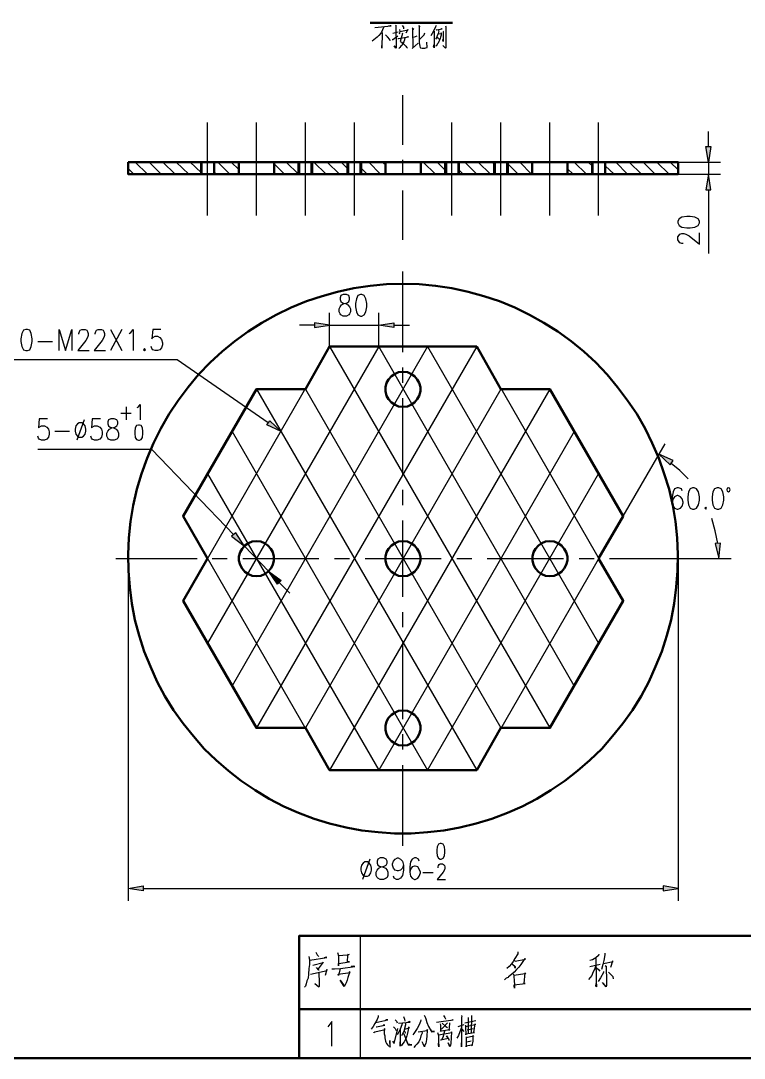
# Model space of a CAD drawing. Header units: millimetres. Extents: x -830 to 4759, y -3917 to 4295.
# Drawn here: x 704 to 1888, y -3912 to -2215 of the extents above; entities that cross this region are included whole.
import ezdxf

# ---------------------------------------------------------------- set-up
doc = ezdxf.new("R2010")
doc.units = ezdxf.units.MM
doc.layers.add('1', color=7, linetype='Continuous')

msp = doc.modelspace()

# ---------------------------------------------------------------- hatches: boundary and pattern name
h = msp.add_hatch(color=0)
h.dxf.hatch_style = 2
h.paths.add_polyline_path([(1824.6, -2421.3), (1833.1, -2421.3), (1829.2, -2446.7)])
h = msp.add_hatch(color=0)
h.dxf.hatch_style = 2
h.paths.add_polyline_path([(1180.9, -2467.6), (1180.2, -2466.9), (1180.2, -2465.6), (1180.9, -2465), (1182.2, -2465.6), (1182.2, -2466.9)])
h = msp.add_hatch(color=0)
h.dxf.hatch_style = 2
h.paths.add_polyline_path([(1824.6, -2491.7), (1833.1, -2491.7), (1829.2, -2466.3)])
h = msp.add_hatch(color=0)
h.dxf.hatch_style = 2
h.paths.add_polyline_path([(1184.8, -2709.3), (1184.8, -2717.1), (1209.5, -2713.2)])
h = msp.add_hatch(color=0)
h.dxf.hatch_style = 2
h.paths.add_polyline_path([(1314.4, -2709.3), (1314.4, -2717.1), (1289.7, -2713.2)])
h = msp.add_hatch(color=0)
h.dxf.hatch_style = 2
h.paths.add_polyline_path([(1111.8, -2869.6), (1130, -2887.2), (1106.6, -2876.1)])
h = msp.add_hatch(color=0)
h.dxf.hatch_style = 2
h.paths.add_polyline_path([(1766.7, -2941.9), (1771.2, -2934.8), (1747.8, -2924.4)])
h = msp.add_hatch(color=0)
h.dxf.hatch_style = 2
h.paths.add_polyline_path([(1055.8, -3052.7), (1049.2, -3058.6), (1069.4, -3074.2)])
h = msp.add_hatch(color=0)
h.dxf.hatch_style = 2
h.paths.add_polyline_path([(1848.8, -3069.7), (1840.3, -3070.3), (1846.2, -3095.1)])
h = msp.add_hatch(color=0)
h.dxf.hatch_style = 2
h.paths.add_polyline_path([(1130, -3130.9), (1124.2, -3136.8), (1109.8, -3115.9)])
h = msp.add_hatch(color=0)
h.dxf.hatch_style = 2
h.paths.add_polyline_path([(904.6, -3630), (904.6, -3638.5), (879.8, -3634.6)])
h = msp.add_hatch(color=0)
h.dxf.hatch_style = 2
h.paths.add_polyline_path([(1754.9, -3630), (1754.9, -3638.5), (1779.7, -3634.6)])

# ---------------------------------------------------------------- linework, layer by layer
at = {"layer": '1', "color": 0, "lineweight": 50}
for points in [[(-830, -3912.2), (-830, 4295.4), (4758.8, 4295.4), (4758.8, -3912.2), (-830, -3912.2)], [(1276, -2218.7), (1410.2, -2218.7)], [(879.8, -2446.7), (1779.7, -2446.7), (1779.7, -2466.3), (879.8, -2466.3), (879.8, -2446.7)], [(999.1, -2446.7), (999.1, -2466.3)], [(1020.6, -2446.7), (1020.6, -2466.3)], [(1061, -2466.3), (1061, -2446.7)], [(1119, -2466.3), (1119, -2446.7)], [(1158.7, -2446.7), (1158.7, -2466.3)], [(1180.9, -2446.7), (1180.9, -2466.3)], [(1238.9, -2446.7), (1238.9, -2466.3)], [(1261, -2446.7), (1261, -2466.3)], [(1300.8, -2466.3), (1300.8, -2446.7)], [(1358.8, -2466.3), (1358.8, -2446.7)], [(1398.5, -2446.7), (1398.5, -2466.3)], [(1420.7, -2446.7), (1420.7, -2466.3)], [(1478.6, -2446.7), (1478.6, -2466.3)], [(1500.8, -2446.7), (1500.8, -2466.3)], [(1540.6, -2466.3), (1540.6, -2446.7)], [(1598.5, -2466.3), (1598.5, -2446.7)], [(1638.9, -2446.7), (1638.9, -2466.3)], [(1660.4, -2446.7), (1660.4, -2466.3)], [(1329.4, -2645.5), (1302.7, -2646.1), (1276, -2648.7), (1249.3, -2652.6), (1222.6, -2658.5), (1197.2, -2665.7), (1171.7, -2674.1), (1146.3, -2684.6), (1122.2, -2696.3), (1098.8, -2709.3), (1076, -2723.7), (1054.5, -2739.3), (1033.6, -2756.2), (1014.1, -2774.5), (995.2, -2794), (978.2, -2814.9), (961.9, -2836.4), (946.9, -2858.5), (933.3, -2882), (921.5, -2906.1), (911.1, -2930.9), (902, -2956.3), (894.2, -2981.7), (888.3, -3008.4), (883.7, -3034.5), (881.1, -3061.2), (879.8, -3088.6), (880.5, -3115.3), (882.4, -3142), (885.7, -3168.7), (890.9, -3195.4), (898.1, -3220.8), (905.9, -3246.9), (916.3, -3271.7), (927.4, -3296.4), (939.8, -3319.9), (954.1, -3342.7), (969.7, -3364.8), (986.7, -3385.7), (1004.3, -3405.9), (1023.8, -3424.8), (1044, -3442.4), (1064.9, -3458.7), (1087.7, -3473.7), (1110.5, -3488), (1134.6, -3500.4), (1158.7, -3510.8), (1184.1, -3520.6), (1209.5, -3528.4), (1236.3, -3534.9), (1262.3, -3539.5), (1289, -3542.7), (1315.7, -3544.7), (1343.1, -3544.7), (1369.8, -3542.7), (1396.5, -3539.5), (1422.6, -3534.9), (1449.3, -3528.4), (1474.7, -3520.6), (1500.2, -3510.8), (1524.3, -3500.4), (1548.4, -3488), (1571.2, -3473.7), (1594, -3458.7), (1614.8, -3442.4), (1635, -3424.8), (1654.6, -3405.9), (1672.2, -3385.7), (1689.1, -3364.8), (1704.8, -3342.7), (1719.1, -3319.9), (1731.5, -3296.4), (1742.5, -3271.7), (1753, -3246.9), (1760.8, -3220.8), (1768, -3195.4), (1773.2, -3168.7), (1776.4, -3142), (1778.4, -3115.3), (1779, -3088.6), (1777.7, -3061.2), (1775.1, -3034.5), (1770.6, -3008.4), (1764.7, -2981.7), (1756.9, -2956.3), (1747.8, -2930.9), (1737.3, -2906.1), (1725.6, -2882), (1711.9, -2858.5), (1696.9, -2836.4), (1680.6, -2814.9), (1663.7, -2794), (1644.8, -2774.5), (1625.3, -2756.2), (1604.4, -2739.3), (1582.9, -2723.7), (1560.1, -2709.3), (1536.6, -2696.3), (1512.5, -2684.6), (1487.1, -2674.1), (1461.7, -2665.7), (1436.3, -2658.5), (1409.6, -2652.6), (1382.9, -2648.7), (1356.1, -2646.1), (1329.4, -2645.5)], [(1329.4, -3441.1), (1209.5, -3441.1), (1169.8, -3372), (1089.6, -3372), (969.7, -3164.1), (1009.5, -3095.1), (969.7, -3025.4), (1089.6, -2818.1), (1169.8, -2818.1), (1209.5, -2748.4), (1329.4, -2748.4), (1450, -2748.4), (1489.7, -2818.1), (1569.9, -2818.1), (1689.8, -3025.4), (1649.4, -3095.1), (1689.8, -3164.1), (1569.9, -3372), (1489.7, -3372), (1450, -3441.1), (1329.4, -3441.1)], [(1329.4, -2789.5), (1322.3, -2790.1), (1316.4, -2792.7), (1310.5, -2796.6), (1306, -2801.9), (1302.7, -2807.7), (1300.8, -2814.9), (1300.8, -2821.4), (1302.7, -2828.6), (1306, -2834.4), (1310.5, -2839.6), (1316.4, -2843.6), (1322.3, -2846.2), (1329.4, -2846.8), (1336.6, -2846.2), (1342.5, -2843.6), (1348.3, -2839.6), (1352.9, -2834.4), (1356.1, -2828.6), (1358.1, -2821.4), (1358.1, -2814.9), (1356.1, -2807.7), (1352.9, -2801.9), (1348.3, -2796.6), (1342.5, -2792.7), (1336.6, -2790.1), (1329.4, -2789.5)], [(1089.6, -3066.4), (1082.5, -3067.1), (1076.6, -3069.7), (1070.7, -3073.6), (1066.2, -3078.8), (1062.9, -3084.6), (1061, -3091.8), (1061, -3098.3), (1062.9, -3105.5), (1066.2, -3111.4), (1070.7, -3116.6), (1076.6, -3120.5), (1082.5, -3123.1), (1089.6, -3123.7), (1096.8, -3123.1), (1102.7, -3120.5), (1108.5, -3116.6), (1113.1, -3111.4), (1116.4, -3105.5), (1118.3, -3098.3), (1118.3, -3091.8), (1116.4, -3084.6), (1113.1, -3078.8), (1108.5, -3073.6), (1102.7, -3069.7), (1096.8, -3067.1), (1089.6, -3066.4)], [(1329.4, -3066.4), (1322.3, -3067.1), (1316.4, -3069.7), (1310.5, -3073.6), (1306, -3078.8), (1302.7, -3084.6), (1300.8, -3091.8), (1300.8, -3098.3), (1302.7, -3105.5), (1306, -3111.4), (1310.5, -3116.6), (1316.4, -3120.5), (1322.3, -3123.1), (1329.4, -3123.7), (1336.6, -3123.1), (1342.5, -3120.5), (1348.3, -3116.6), (1352.9, -3111.4), (1356.1, -3105.5), (1358.1, -3098.3), (1358.1, -3091.8), (1356.1, -3084.6), (1352.9, -3078.8), (1348.3, -3073.6), (1342.5, -3069.7), (1336.6, -3067.1), (1329.4, -3066.4)], [(1569.9, -3066.4), (1562.7, -3067.1), (1556.8, -3069.7), (1551, -3073.6), (1546.4, -3078.8), (1543.2, -3084.6), (1541.2, -3091.8), (1541.2, -3098.3), (1543.2, -3105.5), (1546.4, -3111.4), (1551, -3116.6), (1556.8, -3120.5), (1562.7, -3123.1), (1569.9, -3123.7), (1577, -3123.1), (1582.9, -3120.5), (1588.8, -3116.6), (1593.3, -3111.4), (1596.6, -3105.5), (1598.5, -3098.3), (1598.5, -3091.8), (1596.6, -3084.6), (1593.3, -3078.8), (1588.8, -3073.6), (1582.9, -3069.7), (1577, -3067.1), (1569.9, -3066.4)], [(1329.4, -3343.3), (1322.3, -3344), (1316.4, -3346.6), (1310.5, -3350.5), (1306, -3355.7), (1302.7, -3361.6), (1300.8, -3368.7), (1300.8, -3375.3), (1302.7, -3382.4), (1306, -3388.3), (1310.5, -3393.5), (1316.4, -3397.4), (1322.3, -3400), (1329.4, -3400.7), (1336.6, -3400), (1342.5, -3397.4), (1348.3, -3393.5), (1352.9, -3388.3), (1356.1, -3382.4), (1358.1, -3375.3), (1358.1, -3368.7), (1356.1, -3361.6), (1352.9, -3355.7), (1348.3, -3350.5), (1342.5, -3346.6), (1336.6, -3344), (1329.4, -3343.3)], [(1159.4, -3912.2), (1159.4, -3712.1), (2959.1, -3712.1)], [(1159.4, -3832), (2959.1, -3832)]]:
    msp.add_lwpolyline(points, dxfattribs=at)
at = {"layer": '1', "color": 0, "lineweight": 25}
for points in [[(1317.1, -2222.6), (1319, -2224.5), (1317.7, -2224.5), (1318.4, -2258.4), (1318.4, -2259.7), (1317.7, -2260.4), (1315.1, -2256.5), (1317.7, -2259.7)], [(1297.5, -2226.5), (1296.2, -2230.4), (1293.6, -2235), (1289.7, -2239.5), (1287.1, -2242.1), (1284.5, -2244.7), (1281.9, -2246.7), (1279.3, -2248.6)], [(1283.2, -2226.5), (1309.9, -2223.9), (1308.6, -2223.9), (1306, -2224.5)], [(1294.9, -2233.7), (1295.5, -2235.6), (1294.9, -2259.1), (1294.9, -2260.4), (1294.9, -2258.4), (1294.9, -2255.8)], [(1308.6, -2248), (1307.9, -2246), (1304, -2241.5), (1300.8, -2238.2)], [(1313.1, -2235.6), (1321.6, -2233.7)], [(1323.6, -2229.8), (1324.2, -2233), (1323.6, -2235), (1323.6, -2236.3), (1322.9, -2236.9)], [(1324.2, -2233), (1337.9, -2230.4), (1337.3, -2229.8), (1334, -2235.6)], [(1328.1, -2235), (1328.8, -2236.3), (1324.9, -2249.3), (1326.8, -2250.6), (1328.1, -2251.9), (1330.1, -2253.2), (1332.7, -2255.2), (1334, -2257.1), (1335.3, -2258.4), (1336.6, -2260.4)], [(1328.1, -2223.2), (1330.1, -2225.8), (1330.1, -2227.1), (1330.1, -2228.4)], [(1344.4, -2227.1), (1347, -2229.1), (1345.1, -2228.4), (1345.7, -2259.7), (1344.4, -2261), (1354.2, -2251.9)], [(1354.8, -2223.2), (1356.8, -2225.8), (1356.1, -2225.2), (1356.1, -2231.7), (1356.1, -2238.9), (1356.1, -2244.7), (1356.1, -2249.3), (1356.1, -2249.9), (1356.1, -2251.3), (1356.8, -2257.1), (1357.5, -2259.1), (1358.1, -2259.7), (1360.7, -2260.4), (1365.3, -2260.4), (1368.5, -2259.1), (1369.2, -2259.1), (1368.5, -2250.6)], [(1356.1, -2246.7), (1364, -2238.2), (1365.3, -2235)], [(1383.5, -2223.2), (1382.9, -2225.2), (1379.6, -2232.4), (1377, -2236.3), (1375, -2240.2)], [(1380.3, -2232.4), (1380.3, -2259.7), (1379.6, -2257.8), (1380.3, -2254.5)], [(1387.4, -2231.1), (1388.1, -2231.7), (1386.8, -2236.3), (1385.5, -2240.2), (1384.2, -2243.4), (1382.9, -2245.4)], [(1387.4, -2236.9), (1392.6, -2236.3), (1392, -2235), (1392, -2238.9), (1390.7, -2242.1), (1390, -2244.7), (1389.4, -2247.3), (1388.1, -2249.3), (1386.8, -2251.9), (1385.5, -2253.9), (1384.2, -2256.5), (1382.9, -2257.1)], [(1383.5, -2229.8), (1384.2, -2230.4), (1384.8, -2230.4), (1393.3, -2228.4), (1392.6, -2228.4), (1391.3, -2229.1)], [(1399.2, -2223.9), (1399.8, -2225.2), (1399.8, -2257.8), (1399.8, -2259.7), (1399.2, -2260.4), (1394.6, -2255.8), (1399.2, -2260.4), (1399.8, -2259.1)], [(1395.2, -2232.4), (1395.9, -2233), (1395.2, -2233.7), (1395.2, -2249.3), (1394.6, -2247.3), (1395.2, -2245.4)], [(1311.8, -2246), (1313.1, -2246), (1321, -2240.2)], [(1321, -2244.7), (1321.6, -2244.7), (1322.3, -2244.7), (1338.6, -2241.5), (1337.3, -2241.5), (1335.9, -2242.1)], [(1332.7, -2242.8), (1332, -2246.7), (1330.7, -2249.9), (1329.4, -2252.6), (1328.1, -2255.2), (1326.2, -2257.1), (1324.2, -2259.1), (1322.9, -2261)], [(1347, -2242.1), (1352.9, -2240.2)], [(1384.8, -2242.1), (1387.4, -2244.1), (1388.1, -2245.4)], [(1329.4, -2418.1), (1329.4, -2337.3)], [(1009.5, -2534), (1009.5, -2381.6)], [(1089.6, -2534), (1089.6, -2381.6)], [(1169.8, -2534), (1169.8, -2381.6)], [(1249.9, -2534), (1249.9, -2381.6)], [(1409.6, -2534), (1409.6, -2381.6)], [(1489.7, -2534), (1489.7, -2381.6)], [(1569.9, -2534), (1569.9, -2381.6)], [(1649.4, -2534), (1649.4, -2381.6)], [(1829.2, -2421.3), (1829.2, -2396.6)], [(1824.6, -2421.3), (1833.1, -2421.3), (1829.2, -2446.7), (1824.6, -2421.3)], [(1329.4, -2468.2), (1329.4, -2442.8)], [(889, -2466.3), (879.8, -2457.2)], [(911.8, -2466.3), (891.6, -2446.7)], [(933.9, -2466.3), (914.4, -2446.7)], [(956.7, -2466.3), (936.5, -2446.7)], [(978.9, -2466.3), (958.7, -2446.7)], [(999.1, -2463.7), (981.5, -2446.7)], [(1000.4, -2446.7), (1000.4, -2466.3)], [(1019.3, -2446.7), (1019.3, -2466.3)], [(1046, -2466.3), (1026.4, -2446.7)], [(1061, -2458.5), (1048.6, -2446.7)], [(1135.9, -2466.3), (1119, -2449.3)], [(1158.7, -2466.3), (1138.5, -2446.7)], [(1160, -2446.7), (1160, -2466.3)], [(1178.9, -2446.7), (1178.9, -2466.3)], [(1203.7, -2466.3), (1183.5, -2446.7)], [(1225.8, -2466.3), (1205.6, -2446.7)], [(1238.9, -2457.2), (1228.4, -2446.7)], [(1240.2, -2446.7), (1240.2, -2466.3)], [(1259.1, -2446.7), (1259.1, -2466.3)], [(1270.8, -2466.3), (1261, -2456.5)], [(1292.9, -2466.3), (1273.4, -2446.7)], [(1300.8, -2451.3), (1295.5, -2446.7)], [(1382.9, -2466.3), (1362.7, -2446.7)], [(1398.5, -2459.8), (1385.5, -2446.7)], [(1400.5, -2446.7), (1400.5, -2466.3)], [(1419.4, -2446.7), (1419.4, -2466.3)], [(1427.8, -2466.3), (1420.7, -2459.1)], [(1450, -2466.3), (1430.4, -2446.7)], [(1472.8, -2466.3), (1452.6, -2446.7)], [(1478.6, -2450), (1475.4, -2446.7)], [(1480, -2446.7), (1480, -2466.3)], [(1498.8, -2446.7), (1498.8, -2466.3)], [(1517.7, -2466.3), (1500.8, -2449.3)], [(1539.9, -2466.3), (1520.4, -2446.7)], [(1607.7, -2466.3), (1598.5, -2457.8)], [(1629.8, -2466.3), (1609.6, -2446.7)], [(1638.9, -2452.6), (1632.4, -2446.7)], [(1640.2, -2446.7), (1640.2, -2466.3)], [(1659.1, -2446.7), (1659.1, -2466.3)], [(1674.8, -2466.3), (1660.4, -2452.6)], [(1696.9, -2466.3), (1677.4, -2446.7)], [(1719.7, -2466.3), (1699.5, -2446.7)], [(1741.9, -2466.3), (1722.3, -2446.7)], [(1764.7, -2466.3), (1744.5, -2446.7)], [(1779.7, -2459.1), (1766.7, -2446.7)], [(1779.7, -2446.7), (1848.8, -2446.7)], [(1829.2, -2446.7), (1829.2, -2466.3)], [(1023.8, -2466.3), (1020.6, -2463.7)], [(1360.7, -2466.3), (1358.8, -2464.3)], [(1779.7, -2466.3), (1848.8, -2466.3)], [(1824.6, -2491.7), (1833.1, -2491.7), (1829.2, -2466.3), (1824.6, -2491.7)], [(1329.4, -2573.8), (1329.4, -2493)], [(1829.2, -2491.7), (1829.2, -2595.9)], [(1779, -2545.8), (1781, -2550.3), (1785.6, -2552.9), (1794, -2554.2), (1799.2, -2554.2), (1807.1, -2552.9), (1812.3, -2550.3), (1814.2, -2545.8), (1814.2, -2543.2), (1812.3, -2539.3), (1807.1, -2536.7), (1799.2, -2535.4), (1794, -2535.4), (1785.6, -2536.7), (1781, -2539.3), (1779, -2543.2), (1779, -2545.8)], [(1787.5, -2579.7), (1785.6, -2579.7), (1782.3, -2578.4), (1781, -2577.1), (1779, -2573.8), (1779, -2568.6), (1781, -2566), (1782.3, -2564.7), (1785.6, -2563.4), (1788.8, -2563.4), (1792.1, -2564.7), (1797.3, -2567.3), (1814.2, -2581), (1814.2, -2562.1)], [(1329.4, -2757.5), (1329.4, -2625.3)], [(1231.7, -2663.1), (1227.8, -2665), (1226.5, -2668.3), (1226.5, -2671.5), (1227.8, -2674.8), (1230.4, -2676.7), (1235.6, -2678.1), (1239.5, -2680), (1242.1, -2683.3), (1243.4, -2686.5), (1243.4, -2691.7), (1242.1, -2695), (1240.8, -2696.3), (1236.9, -2698.3), (1231.7, -2698.3), (1227.8, -2696.3), (1226.5, -2695), (1225.2, -2691.7), (1225.2, -2686.5), (1226.5, -2683.3), (1229.1, -2680), (1233, -2678.1), (1238.2, -2676.7), (1240.8, -2674.8), (1242.1, -2671.5), (1242.1, -2668.3), (1240.8, -2665), (1236.9, -2663.1), (1231.7, -2663.1)], [(1259.7, -2663.1), (1255.8, -2665), (1253.2, -2670.2), (1251.9, -2678.1), (1251.9, -2683.3), (1253.2, -2691.7), (1255.8, -2696.3), (1259.7, -2698.3), (1262.3, -2698.3), (1266.2, -2696.3), (1268.8, -2691.7), (1270.1, -2683.3), (1270.1, -2678.1), (1268.8, -2670.2), (1266.2, -2665), (1262.3, -2663.1), (1259.7, -2663.1)], [(1209.5, -2748.4), (1209.5, -2693)], [(1289.7, -2748.4), (1289.7, -2693)], [(1184.8, -2713.2), (1160, -2713.2)], [(1184.8, -2709.3), (1184.8, -2717.1), (1209.5, -2713.2), (1184.8, -2709.3)], [(1209.5, -2713.2), (1289.7, -2713.2)], [(1314.4, -2709.3), (1314.4, -2717.1), (1289.7, -2713.2), (1314.4, -2709.3)], [(1314.4, -2713.2), (1339.9, -2713.2)], [(712.4, -2720.4), (708.5, -2721.7), (705.9, -2726.9), (704.5, -2735.4), (704.5, -2740), (705.9, -2748.4), (708.5, -2753.6), (712.4, -2754.9), (715, -2754.9), (718.9, -2753.6), (721.5, -2748.4), (722.8, -2740), (722.8, -2735.4), (721.5, -2726.9), (718.9, -2721.7), (715, -2720.4), (712.4, -2720.4)], [(767.1, -2754.9), (767.1, -2720.4), (777.5, -2754.9), (788, -2720.4), (788, -2754.9)], [(799, -2728.2), (799, -2726.9), (800.3, -2723.7), (801.6, -2721.7), (804.2, -2720.4), (809.5, -2720.4), (812.1, -2721.7), (813.4, -2723.7), (814.7, -2726.9), (814.7, -2730.2), (813.4, -2733.4), (810.8, -2738.6), (797.7, -2754.9), (816, -2754.9)], [(825.7, -2728.2), (825.7, -2726.9), (827, -2723.7), (828.4, -2721.7), (831, -2720.4), (836.2, -2720.4), (838.8, -2721.7), (840.1, -2723.7), (841.4, -2726.9), (841.4, -2730.2), (840.1, -2733.4), (837.5, -2738.6), (824.4, -2754.9), (842.7, -2754.9)], [(851.2, -2720.4), (869.4, -2754.9)], [(869.4, -2720.4), (851.2, -2754.9)], [(881.8, -2726.9), (884.4, -2725), (888.3, -2720.4), (888.3, -2754.9)], [(933.3, -2720.4), (920.2, -2720.4), (918.9, -2735.4), (920.2, -2733.4), (924.1, -2731.5), (928, -2731.5), (932, -2733.4), (934.6, -2736.7), (935.9, -2741.9), (935.9, -2745.2), (934.6, -2750.4), (932, -2753.6), (928, -2754.9), (924.1, -2754.9), (920.2, -2753.6), (918.9, -2751.7), (917.6, -2748.4)], [(731.9, -2740), (756, -2740)], [(1209.5, -2748.4), (969.7, -3164.1)], [(1609.6, -3302.9), (1289.7, -2748.4), (1009.5, -3233.2)], [(1369.8, -2748.4), (1049.9, -3302.9)], [(1450, -2748.4), (1089.6, -3372)], [(1209.5, -2748.4), (1569.9, -3372)], [(1369.8, -2748.4), (1649.4, -3233.2)], [(1450, -2748.4), (1689.8, -3164.1)], [(906.5, -2751.7), (905.2, -2753.6), (906.5, -2754.9), (908.5, -2753.6), (906.5, -2751.7)], [(960, -2769.9), (657.6, -2769.9)], [(1109.2, -2872.9), (960, -2769.9)], [(1329.4, -2807.7), (1329.4, -2782.3)], [(1089.6, -2818.1), (969.7, -3025.4)], [(1089.6, -2818.1), (1450, -3441.1)], [(1489.7, -2818.1), (1169.8, -3372)], [(1169.8, -2818.1), (1489.7, -3372)], [(1569.9, -2818.1), (1209.5, -3441.1)], [(1329.4, -2957.6), (1329.4, -2832.5)], [(1569.9, -2818.1), (1689.8, -3025.4)], [(876.6, -2846.8), (876.6, -2868.3)], [(894.8, -2848.1), (896.8, -2846.8), (899.4, -2842.9), (899.4, -2868.3)], [(748.2, -2866.4), (734.5, -2866.4), (733.2, -2881.4), (734.5, -2880), (738.4, -2878.1), (743, -2878.1), (746.9, -2880), (749.5, -2883.3), (750.8, -2887.9), (750.8, -2891.8), (749.5, -2896.3), (746.9, -2899.6), (743, -2901.5), (738.4, -2901.5), (734.5, -2899.6), (733.2, -2898.3), (731.9, -2895)], [(834.9, -2866.4), (821.2, -2866.4), (819.9, -2881.4), (821.2, -2880), (825.1, -2878.1), (829, -2878.1), (833.6, -2880), (836.2, -2883.3), (837.5, -2887.9), (837.5, -2891.8), (836.2, -2896.3), (833.6, -2899.6), (829, -2901.5), (825.1, -2901.5), (821.2, -2899.6), (819.9, -2898.3), (818.6, -2895)], [(851.8, -2866.4), (847.9, -2868.3), (846.6, -2871.6), (846.6, -2874.8), (847.9, -2878.1), (850.5, -2880), (855.7, -2881.4), (860.3, -2883.3), (862.9, -2886.6), (864.2, -2889.8), (864.2, -2895), (862.9, -2898.3), (861.6, -2899.6), (857, -2901.5), (851.8, -2901.5), (847.9, -2899.6), (846.6, -2898.3), (845.3, -2895), (845.3, -2889.8), (846.6, -2886.6), (849.2, -2883.3), (853.1, -2881.4), (858.3, -2880), (861.6, -2878.1), (862.9, -2874.8), (862.9, -2871.6), (861.6, -2868.3), (857, -2866.4), (851.8, -2866.4)], [(868.1, -2857.2), (885, -2857.2)], [(799.7, -2872.9), (797.1, -2874.8), (794.5, -2878.1), (793.2, -2883.3), (793.2, -2886.6), (794.5, -2891.8), (797.1, -2895), (799.7, -2896.3), (804.2, -2896.3), (806.8, -2895), (809.5, -2891.8), (810.8, -2886.6), (810.8, -2883.3), (809.5, -2878.1), (806.8, -2874.8), (804.2, -2872.9), (799.7, -2872.9)], [(808.2, -2868.3), (795.8, -2901.5)], [(896.8, -2876.8), (893.5, -2877.4), (891.6, -2881.4), (890.9, -2887.2), (890.9, -2890.5), (891.6, -2897), (893.5, -2900.2), (896.8, -2901.5), (898.7, -2901.5), (901.3, -2900.2), (903.3, -2897), (903.9, -2890.5), (903.9, -2887.2), (903.3, -2881.4), (901.3, -2877.4), (898.7, -2876.8), (896.8, -2876.8)], [(1111.8, -2869.6), (1130, -2887.2), (1106.6, -2876.1), (1111.8, -2869.6)], [(759.9, -2886.6), (784, -2886.6)], [(1049.9, -2887.2), (1369.8, -3441.1), (1649.4, -2956.3)], [(1609.6, -2887.2), (1289.7, -3441.1)], [(1052.5, -3056), (918.9, -2916.5), (731.9, -2916.5)], [(1689.8, -3025.4), (1758.2, -2907.4)], [(1766.7, -2941.9), (1771.2, -2934.8), (1747.8, -2924.4), (1766.7, -2941.9)], [(1796, -2964.8), (1782.3, -2951.1), (1768, -2939.3)], [(1009.5, -2956.3), (1289.7, -3441.1)], [(1329.4, -3007.8), (1329.4, -2982.3)], [(1786.2, -2984.3), (1784.9, -2981), (1780.3, -2979.1), (1777.7, -2979.1), (1773.8, -2981), (1771.2, -2985.6), (1769.9, -2994.1), (1769.9, -3002.5), (1771.2, -3009.1), (1773.8, -3012.3), (1777.7, -3014.3), (1779, -3014.3), (1783.6, -3012.3), (1786.2, -3009.1), (1787.5, -3003.9), (1787.5, -3002.5), (1786.2, -2997.3), (1783.6, -2994.1), (1779, -2992.1), (1777.7, -2992.1), (1773.8, -2994.1), (1771.2, -2997.3), (1769.9, -3002.5)], [(1803.1, -2979.1), (1799.2, -2981), (1796.6, -2985.6), (1795.3, -2994.1), (1795.3, -2999.3), (1796.6, -3007.1), (1799.2, -3012.3), (1803.1, -3014.3), (1805.8, -3014.3), (1809.7, -3012.3), (1812.9, -3007.1), (1814.2, -2999.3), (1814.2, -2994.1), (1812.9, -2985.6), (1809.7, -2981), (1805.8, -2979.1), (1803.1, -2979.1)], [(1843.5, -2979.1), (1839, -2981), (1836.4, -2985.6), (1835.1, -2994.1), (1835.1, -2999.3), (1836.4, -3007.1), (1839, -3012.3), (1843.5, -3014.3), (1846.2, -3014.3), (1850.1, -3012.3), (1852.7, -3007.1), (1854, -2999.3), (1854, -2994.1), (1852.7, -2985.6), (1850.1, -2981), (1846.2, -2979.1), (1843.5, -2979.1)], [(1861.8, -2979.1), (1859.8, -2979.7), (1859.2, -2982.3), (1859.8, -2985), (1861.8, -2985.6), (1863.7, -2985), (1864.4, -2982.3), (1863.7, -2979.7), (1861.8, -2979.1)], [(1824.6, -3011), (1823.3, -3012.3), (1824.6, -3014.3), (1826, -3012.3), (1824.6, -3011)], [(969.7, -3025.4), (1209.5, -3441.1)], [(1329.4, -3157.6), (1329.4, -3032.5)], [(1689.8, -3025.4), (1450, -3441.1)], [(1844.2, -3070.3), (1840.3, -3049.5), (1834.4, -3029.3)], [(1055.8, -3052.7), (1049.2, -3058.6), (1069.4, -3074.2), (1055.8, -3052.7)], [(1848.8, -3069.7), (1840.3, -3070.3), (1846.2, -3095.1), (1848.8, -3069.7)], [(1109.8, -3115.9), (1069.4, -3074.2)], [(859.6, -3095.1), (992.6, -3095.1)], [(879.8, -3095.1), (879.8, -3654.8)], [(1017.3, -3095.1), (1042.1, -3095.1)], [(1067.5, -3095.1), (1191.9, -3095.1)], [(1217.4, -3095.1), (1242.1, -3095.1)], [(1267.5, -3095.1), (1392, -3095.1)], [(1417.4, -3095.1), (1442.2, -3095.1)], [(1466.9, -3095.1), (1592, -3095.1)], [(1617.4, -3095.1), (1642.2, -3095.1)], [(1667, -3095.1), (1799.9, -3095.1)], [(1779.7, -3095.1), (1779.7, -3654.8)], [(1799.9, -3095.1), (1866.4, -3095.1)], [(1130, -3130.9), (1124.2, -3136.8), (1109.8, -3115.9), (1130, -3130.9)], [(1126.8, -3134.2), (1144.4, -3151.8)], [(969.7, -3164.1), (1089.6, -3372)], [(1689.8, -3164.1), (1569.9, -3372)], [(1329.4, -3207.2), (1329.4, -3182.4)], [(1329.4, -3357.7), (1329.4, -3232.6)], [(1329.4, -3407.2), (1329.4, -3382.4)], [(1329.4, -3564.9), (1329.4, -3432.6)], [(1390, -3561), (1387.4, -3562.3), (1385.5, -3566.2), (1384.8, -3572), (1384.8, -3575.3), (1385.5, -3581.2), (1387.4, -3585.1), (1390, -3586.4), (1392, -3586.4), (1395.2, -3585.1), (1397.2, -3581.2), (1397.9, -3575.3), (1397.9, -3572), (1397.2, -3566.2), (1395.2, -3562.3), (1392, -3561), (1390, -3561)], [(1266.9, -3590.9), (1264.3, -3592.9), (1261.7, -3596.2), (1260.4, -3601.4), (1260.4, -3604.6), (1261.7, -3609.2), (1264.3, -3613.1), (1266.9, -3614.4), (1271.4, -3614.4), (1274, -3613.1), (1276.7, -3609.2), (1278, -3604.6), (1278, -3601.4), (1276.7, -3596.2), (1274, -3592.9), (1271.4, -3590.9), (1266.9, -3590.9)], [(1275.3, -3586.4), (1263, -3619.6)], [(1292.3, -3584.4), (1288.4, -3586.4), (1287.1, -3589.6), (1287.1, -3592.9), (1288.4, -3596.2), (1291, -3598.1), (1296.2, -3599.4), (1300.8, -3601.4), (1303.4, -3604.6), (1304.7, -3607.9), (1304.7, -3613.1), (1303.4, -3616.4), (1302.1, -3617.7), (1297.5, -3619.6), (1292.3, -3619.6), (1288.4, -3617.7), (1287.1, -3616.4), (1285.8, -3613.1), (1285.8, -3607.9), (1287.1, -3604.6), (1289.7, -3601.4), (1293.6, -3599.4), (1298.8, -3598.1), (1302.1, -3596.2), (1303.4, -3592.9), (1303.4, -3589.6), (1302.1, -3586.4), (1297.5, -3584.4), (1292.3, -3584.4)], [(1330.1, -3596.2), (1328.8, -3601.4), (1325.5, -3604.6), (1321.6, -3605.9), (1320.3, -3605.9), (1316.4, -3604.6), (1313.8, -3601.4), (1312.5, -3596.2), (1312.5, -3594.2), (1313.8, -3589.6), (1316.4, -3586.4), (1320.3, -3584.4), (1321.6, -3584.4), (1325.5, -3586.4), (1328.8, -3589.6), (1330.1, -3596.2), (1330.1, -3604.6), (1328.8, -3613.1), (1325.5, -3617.7), (1321.6, -3619.6), (1319, -3619.6), (1315.1, -3617.7), (1313.8, -3614.4)], [(1356.1, -3589.6), (1354.8, -3586.4), (1350.9, -3584.4), (1348.3, -3584.4), (1344.4, -3586.4), (1341.8, -3590.9), (1340.5, -3599.4), (1340.5, -3607.9), (1341.8, -3614.4), (1344.4, -3617.7), (1348.3, -3619.6), (1349.6, -3619.6), (1353.5, -3617.7), (1356.1, -3614.4), (1358.1, -3609.2), (1358.1, -3607.9), (1356.1, -3602.7), (1353.5, -3599.4), (1349.6, -3598.1), (1348.3, -3598.1), (1344.4, -3599.4), (1341.8, -3602.7), (1340.5, -3607.9)], [(1386.8, -3600.7), (1386.8, -3599.4), (1387.4, -3596.8), (1388.7, -3595.5), (1390, -3594.2), (1393.9, -3594.2), (1395.9, -3595.5), (1397.2, -3596.8), (1397.9, -3599.4), (1397.9, -3601.4), (1397.2, -3604), (1395.2, -3607.9), (1385.5, -3619.6), (1399.2, -3619.6)], [(1362, -3608.5), (1379, -3608.5)], [(904.6, -3630), (904.6, -3638.5), (879.8, -3634.6), (904.6, -3630)], [(1754.9, -3630), (1754.9, -3638.5), (1779.7, -3634.6), (1754.9, -3630)], [(904.6, -3634.6), (1754.9, -3634.6)], [(1259.7, -3912.2), (1259.7, -3712.1)], [(1175.7, -3746), (1176.3, -3751.9), (1176.3, -3758.4), (1176.3, -3759.1), (1175.7, -3765.6), (1175, -3774.7), (1174.4, -3781.2), (1172.4, -3785.8), (1171.1, -3790.3), (1169.8, -3794.2), (1168.5, -3796.2)], [(1177, -3751.9), (1205, -3747.3), (1203.7, -3746.7), (1200.4, -3748)], [(1186.7, -3738.9), (1189.3, -3742.8), (1190.6, -3744.7), (1191.3, -3746)], [(1222.6, -3739.5), (1223.9, -3744.7), (1223.9, -3761), (1223.9, -3757.1), (1242.1, -3754.5), (1238.9, -3754.5), (1239.5, -3743.4), (1240.2, -3741.5), (1240.8, -3742.8), (1238.2, -3743.4), (1223.9, -3744.7)], [(1511.9, -3752.5), (1513.2, -3753.2), (1530.1, -3749.9), (1528.8, -3749.3), (1525.6, -3753.8), (1522.3, -3759.1), (1519, -3763), (1515.1, -3766.9), (1511.2, -3771.4), (1506.7, -3775.3), (1502.1, -3779.3), (1501.5, -3779.9), (1498.2, -3781.2), (1495.6, -3783.8)], [(1517.1, -3738.2), (1517.1, -3741.5), (1512.5, -3749.3), (1509.9, -3753.8), (1506.7, -3757.8), (1503.4, -3762.3), (1499.5, -3765.6)], [(1650, -3742.1), (1649.4, -3744.1), (1644.8, -3748), (1639.6, -3751.2), (1635, -3752.5)], [(1644.8, -3749.3), (1645.5, -3785.8), (1646.1, -3795.5), (1644.8, -3794.2), (1645.5, -3789.7)], [(1659.8, -3740.2), (1659.8, -3742.8), (1657.8, -3752.5), (1656.5, -3759.1), (1653.9, -3766.9)], [(1182.2, -3759.7), (1199.1, -3755.8), (1199.1, -3755.1), (1190.6, -3766.2), (1191.9, -3768.2), (1188, -3763.6)], [(1212.8, -3766.2), (1217.4, -3766.2), (1227.1, -3765.6), (1250.6, -3762.3), (1248, -3761.7), (1244.7, -3762.3)], [(1226.5, -3765.6), (1223.9, -3776.6), (1223.2, -3774.7), (1242.8, -3772.1), (1242.1, -3770.1), (1242.1, -3772.1), (1239.5, -3779.9), (1238.2, -3784.5), (1236.3, -3789), (1235, -3792.3), (1233.6, -3794.2), (1233, -3794.9), (1226.5, -3784.5), (1233.6, -3794.2)], [(1508, -3757.8), (1508.6, -3758.4), (1513.2, -3762.3), (1513.2, -3764.9), (1511.9, -3761.7)], [(1644.8, -3760.4), (1642.9, -3766.9), (1640.2, -3772.1), (1638.3, -3776.6), (1635.7, -3779.9), (1633.1, -3783.2)], [(1635, -3762.3), (1652, -3758.4)], [(1645.5, -3763.6), (1650, -3767.5), (1651.3, -3769.5)], [(1660.4, -3760.4), (1662.4, -3762.3), (1661.7, -3762.3), (1662.4, -3786.4), (1662.4, -3792.9), (1661.7, -3795.5), (1655.9, -3788.4), (1661.7, -3794.9)], [(1657.2, -3757.1), (1673.5, -3753.8), (1672.2, -3753.2), (1668.9, -3763.6)], [(1178.3, -3774.7), (1205.6, -3768.8), (1205, -3766.9), (1202.4, -3776.6)], [(1191.9, -3772.1), (1192.6, -3789), (1192.6, -3794.2), (1191.9, -3796.2), (1185.4, -3789.7), (1191.9, -3795.5)], [(1509.9, -3774.7), (1510.6, -3776), (1511.2, -3787.7), (1511.9, -3789), (1511.9, -3797.5), (1511.2, -3793.6), (1511.2, -3792.3), (1529.5, -3789.7), (1527.5, -3789.7), (1529.5, -3772.7), (1530.1, -3773.4), (1528.8, -3774), (1511.2, -3776.6)], [(1657.2, -3770.1), (1657.2, -3772.1), (1652.6, -3780.6), (1648.7, -3786.4)], [(1665.7, -3771.4), (1672.8, -3778.6), (1673.5, -3782.5)], [(1289, -3842.5), (1289, -3844.4), (1287.1, -3849), (1283.2, -3855.5), (1280.6, -3860.1), (1277.3, -3864.6)], [(1285.1, -3853.5), (1304.7, -3849.6), (1302.7, -3849.6), (1300.1, -3850.9)], [(1316.4, -3849.6), (1319, -3851.6), (1319.7, -3854.2)], [(1330.1, -3843.8), (1332, -3848.3), (1332.7, -3851.6)], [(1358.8, -3849.6), (1358.1, -3852.2), (1356.1, -3857.4), (1352.9, -3863.3), (1349.6, -3868.5), (1347, -3871.8), (1345.7, -3873.7)], [(1364, -3842.5), (1365.3, -3843.1), (1366.6, -3847.7), (1368.5, -3853.5), (1371.1, -3860.1), (1375, -3866.6), (1376.3, -3869.2), (1380.9, -3868.5), (1376.3, -3867.9), (1375, -3865.3)], [(1384.2, -3852.9), (1411.5, -3849.6), (1410.9, -3849.6), (1408.3, -3850.3)], [(1395.9, -3842.5), (1397.9, -3845.7), (1399.2, -3847.7), (1399.2, -3848.3)], [(1425.2, -3842.5), (1425.9, -3844.4), (1425.2, -3844.4), (1425.2, -3893.3), (1425.2, -3890.7), (1425.2, -3886.8)], [(1430.4, -3854.2), (1448.7, -3850.3)], [(1436.3, -3845.7), (1436.3, -3871.8)], [(1441.5, -3842.5), (1440.9, -3869.8)], [(1212.8, -3892.6), (1212.8, -3852.2), (1206.3, -3860.7)], [(1281.2, -3869.2), (1281.9, -3869.8), (1283.2, -3869.2), (1300.1, -3865.3), (1298.8, -3864), (1298.8, -3865.9), (1298.8, -3872.4), (1299.5, -3875.7), (1299.5, -3878.9), (1300.1, -3881.6), (1300.8, -3884.2), (1301.4, -3886.1), (1302.7, -3888.1), (1304, -3890), (1306, -3892), (1307.9, -3892.6), (1308.6, -3893.9), (1307.9, -3882.9), (1307.9, -3892.6)], [(1285.8, -3860.7), (1286.4, -3860.7), (1299.5, -3858.1), (1298.2, -3857.4), (1296.9, -3858.8)], [(1312.5, -3884.2), (1315.1, -3888.1), (1321, -3863.3)], [(1313.8, -3860.7), (1316.4, -3863.3), (1317.1, -3864.6), (1317.7, -3866.6)], [(1328.1, -3854.8), (1327.5, -3857.4), (1324.9, -3864.6), (1322.3, -3869.8), (1319.7, -3873.7)], [(1322.3, -3854.8), (1341.2, -3852.9), (1340.5, -3852.2), (1337.3, -3852.9)], [(1324.9, -3864.6), (1324.9, -3892.6), (1324.9, -3890), (1324.9, -3885.5)], [(1332, -3864.6), (1339.9, -3862.7), (1338.6, -3861.4), (1337.9, -3865.9), (1336.6, -3871.1), (1335.9, -3875.7), (1334.6, -3878.9), (1333.3, -3881.6), (1331.4, -3885.5), (1329.4, -3888.1), (1327.5, -3890.7), (1326.2, -3892)], [(1333.3, -3854.2), (1333.3, -3857.4), (1332, -3863.3), (1330.7, -3867.9), (1328.8, -3872.4), (1326.8, -3875.7)], [(1331.4, -3866.6), (1333.3, -3871.1)], [(1360.1, -3868.5), (1360.7, -3871.1), (1358.8, -3875.7), (1357.5, -3880.3), (1355.5, -3885.5), (1352.2, -3889.4), (1349.6, -3892), (1347, -3894.6)], [(1354.2, -3869.2), (1369.2, -3866.6), (1369.2, -3865.3), (1369.8, -3865.9), (1369.2, -3866.6), (1368.5, -3875.7), (1367.9, -3881.6), (1366.6, -3888.1), (1364.6, -3892), (1364.6, -3893.3), (1362.7, -3888.7), (1360.7, -3885.5)], [(1390, -3856.1), (1390.7, -3858.1), (1390.7, -3867.9), (1390, -3867.2), (1392.6, -3867.2), (1405.7, -3865.3), (1405, -3866.6), (1406.3, -3856.1), (1406.3, -3854.2)], [(1397.2, -3867.9), (1394.6, -3878.3), (1392, -3882.9), (1391.3, -3882.2), (1403.1, -3879.6), (1400.5, -3875.7), (1404.4, -3881.6), (1404.4, -3882.9)], [(1402.4, -3854.2), (1395.9, -3861.4), (1392.6, -3864.6)], [(1393.3, -3854.8), (1399.8, -3860.1), (1402.4, -3862)], [(1425.2, -3862), (1422.6, -3869.2), (1420, -3875), (1417.4, -3879.6)], [(1429.1, -3857.4), (1419.4, -3860.7)], [(1425.9, -3864.6), (1429.1, -3868.5)], [(1431.7, -3858.1), (1431.7, -3860.7), (1432.4, -3873.7), (1432.4, -3872.4), (1446.7, -3869.8), (1445.4, -3869.8), (1447.4, -3856.1), (1447.4, -3857.4), (1431.7, -3860.7)], [(1434.3, -3865.9), (1444.1, -3863.3)], [(1329.4, -3871.8), (1330.7, -3872.4), (1337.9, -3890), (1343.8, -3890), (1337.9, -3889.4), (1335.9, -3885.5)], [(1386.1, -3869.8), (1387.4, -3875), (1387.4, -3884.2), (1388.1, -3893.3), (1387.4, -3890), (1388.1, -3884.2)], [(1387.4, -3873.7), (1409.6, -3869.8), (1408.9, -3869.2), (1408.3, -3878.9), (1407.6, -3887.4), (1407, -3891.3), (1406.3, -3893.3), (1403.1, -3886.8), (1406.3, -3892.6)], [(1433, -3877), (1433, -3893.3), (1433, -3892), (1441.5, -3890), (1442.8, -3892), (1444.1, -3884.2), (1444.1, -3875), (1444.8, -3876.3), (1433, -3878.9)], [(1433.7, -3885.5), (1440.9, -3883.5)], [(1159.4, -3912.2), (2959.1, -3912.2)]]:
    msp.add_lwpolyline(points, dxfattribs=at)

doc.saveas('drawing.dxf')
